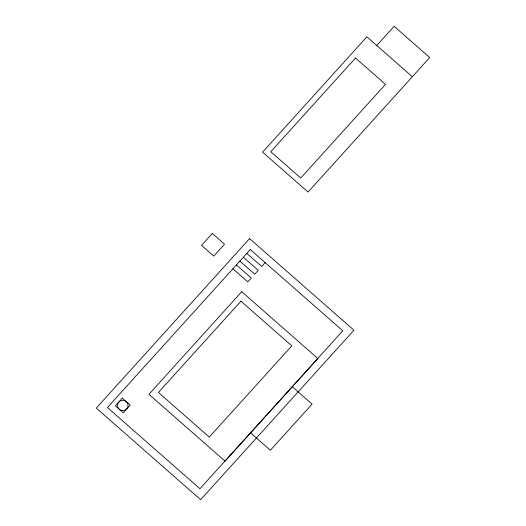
<?xml version="1.0" encoding="UTF-8"?>
<svg xmlns="http://www.w3.org/2000/svg" width="526" height="526" viewBox="0 0 526 526"><rect width="100%" height="100%" fill="white"/><g stroke="black" fill="none" stroke-linecap="round" stroke-linejoin="round"><path stroke-width="0.79" d="M376.754 45.519L394.132 26.3L429.709 57.531L308.052 192.043L262.592 152.139L366.872 36.84L412.325 76.743M265.189 262.652L261.711 266.498L246.819 253.42M243.347 257.26L258.24 270.338L254.762 274.184L239.863 261.106M236.391 264.946L251.29 278.024L247.805 281.87L232.913 268.793M292.325 386.788L312.089 404.139L270.377 450.256L250.613 432.911M355.523 58.011L270.765 151.731L300.74 178.044L385.499 84.331L355.523 58.011M212.267 233.445L201.491 245.359L213.747 256.116L224.517 244.202L212.267 233.445M249.58 238.607L96.291 408.091L200.643 499.7L353.932 330.21L249.58 238.607M250.297 249.574L107.436 407.532L199.926 488.733L342.788 330.775L250.297 249.574M122.308 398.175L115.352 405.862L123.262 412.805L130.211 405.119L122.308 398.175M241.743 291.706L148.937 394.322L225.069 461.157L317.875 358.541L241.743 291.706M240.954 301.207L158.425 392.462L209.269 437.099L291.805 345.845L240.954 301.207M118.403 408.308A5.273 5.168 19.3 0 0 127.502 407.847A5.273 5.168 19.3 0 0 122.446 400.319A5.273 5.168 19.3 0 0 118.403 408.308"/></g></svg>
